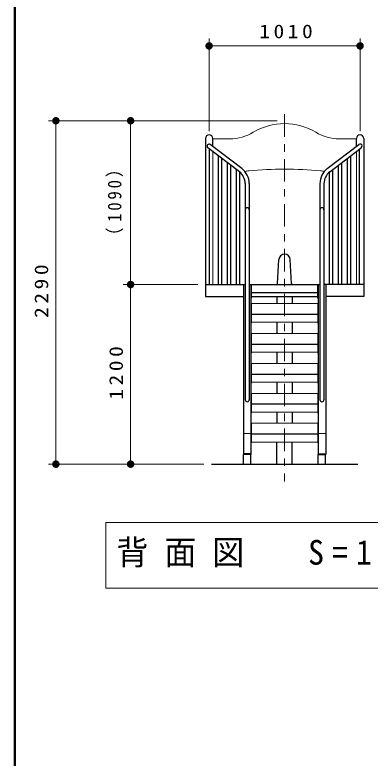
# Model space of a CAD drawing. Units: millimetres on the paper, scale 1:50. Extents: x -365 to 0, y 0 to 257.
# Drawn here: x -365 to -317.5, y 71.2 to 170.5 of the extents above; entities that cross this region are included whole.
import ezdxf

# ---------------------------------------------------------------- set-up
doc = ezdxf.new("R2010")
doc.units = ezdxf.units.MM
doc.linetypes.add('USER2', pattern=[6, 3, -1, 1, -1])
doc.layers.add('LY_1', color=7, linetype='Continuous', lineweight=13)
doc.layers.add('LY_2', color=7, linetype='Continuous', lineweight=13)
doc.styles.add('ＭＳ ゴシック', font='')
doc.styles.get('ＭＳ ゴシック').set_extended_font_data('MS Gothic')

# ---------------------------------------------------------------- blocks, each defined once
blk = doc.blocks.new('filled_dot')
at = {"color": 0, "linetype": 'Continuous', "lineweight": -2, "const_width": 1.25}
blk.add_lwpolyline([(-0.625, 0, 1), (0.625, 0, 1)], format="xyb", close=True, dxfattribs=at)

msp = doc.modelspace()

# ---------------------------------------------------------------- linework, layer by layer
at = {"layer": 'LY_1'}
for p, q in [((-339.007, 154.967), (-339.007, 167.34)), ((-318.807, 154.967), (-318.807, 167.34)), ((-339.007, 166.34), (-318.807, 166.34)), ((-329.907, 156.34), (-360.507, 156.34)), ((-359.507, 110.453), (-359.507, 156.34)), ((-329.907, 156.34), (-350.507, 156.34)), ((-349.507, 134.453), (-349.507, 156.34)), ((-338.521, 153.927), (-336.233, 153.927)), ((-319.293, 153.927), (-321.58, 153.927)), ((-338.524, 134.453), (-338.524, 152.24)), ((-319.29, 134.453), (-319.29, 152.24)), ((-340.507, 134.453), (-350.507, 134.453)), ((-340.507, 134.453), (-350.507, 134.453)), ((-349.507, 110.453), (-349.507, 134.453)), ((-333.347, 131.912), (-324.467, 131.912)), ((-333.347, 131.912), (-333.347, 129.281)), ((-324.467, 131.912), (-324.467, 129.281)), ((-333.407, 130.581), (-333.347, 130.581)), ((-324.407, 130.581), (-324.467, 130.581)), ((-324.467, 129.409), (-333.407, 129.409)), ((-333.407, 129.281), (-333.347, 129.281)), ((-324.407, 129.281), (-324.467, 129.281)), ((-333.347, 127.912), (-324.467, 127.912)), ((-333.347, 127.912), (-333.347, 125.281)), ((-324.467, 127.912), (-324.467, 125.281)), ((-333.407, 126.581), (-333.347, 126.581)), ((-324.407, 126.581), (-324.467, 126.581)), ((-324.467, 125.409), (-333.407, 125.409)), ((-333.407, 125.281), (-333.347, 125.281)), ((-324.407, 125.281), (-324.467, 125.281)), ((-333.347, 123.912), (-324.467, 123.912)), ((-333.347, 123.912), (-333.347, 121.281)), ((-324.467, 123.912), (-324.467, 121.281)), ((-333.407, 122.581), (-333.347, 122.581)), ((-324.407, 122.581), (-324.467, 122.581)), ((-324.467, 121.409), (-333.407, 121.409)), ((-333.407, 121.281), (-333.347, 121.281)), ((-324.407, 121.281), (-324.467, 121.281)), ((-333.347, 119.912), (-324.467, 119.912)), ((-333.347, 119.912), (-333.347, 117.281)), ((-324.467, 119.912), (-324.467, 117.281)), ((-333.407, 118.581), (-333.347, 118.581)), ((-324.407, 118.581), (-324.467, 118.581)), ((-324.467, 117.409), (-333.407, 117.409)), ((-333.407, 117.281), (-333.347, 117.281)), ((-324.407, 117.281), (-324.467, 117.281)), ((-333.347, 115.912), (-324.467, 115.912)), ((-333.347, 115.912), (-333.347, 113.281)), ((-324.467, 115.912), (-324.467, 113.281)), ((-334.407, 114.543), (-333.407, 114.543)), ((-333.407, 114.581), (-333.347, 114.581)), ((-324.407, 114.581), (-324.467, 114.581)), ((-324.407, 114.543), (-323.407, 114.543)), ((-324.467, 113.409), (-333.407, 113.409)), ((-333.407, 113.281), (-333.347, 113.281)), ((-324.407, 113.281), (-324.467, 113.281)), ((-339.707, 110.453), (-360.507, 110.453)), ((-339.707, 110.453), (-350.507, 110.453)), ((-352.807, 102.663), (-352.807, 93.863)), ((-305.007, 102.663), (-352.807, 102.663)), ((-352.807, 93.863), (-305.007, 93.863))]:
    msp.add_line(p, q, dxfattribs=at)
at = {"layer": 'LY_1', "linetype": 'USER2'}
msp.add_line((-328.907, 157.207), (-328.907, 108.116), dxfattribs=at)
at = {"layer": 'LY_1', "lineweight": 25}
for p, q in [((-339.493, 153.967), (-339.493, 134.453)), ((-338.521, 152.923), (-338.521, 153.967)), ((-319.293, 152.923), (-319.293, 153.967)), ((-318.321, 153.967), (-318.321, 134.453)), ((-334.623, 149.943), (-338.843, 153.169)), ((-323.191, 149.943), (-318.97, 153.169)), ((-334.953, 149.511), (-339.173, 152.737)), ((-338.951, 134.453), (-338.951, 152.567)), ((-322.86, 149.511), (-318.64, 152.737)), ((-318.862, 134.453), (-318.862, 152.567)), ((-337.751, 134.453), (-337.751, 151.65)), ((-337.317, 134.453), (-337.317, 151.318)), ((-320.496, 134.453), (-320.496, 151.318)), ((-320.062, 134.453), (-320.062, 151.65)), ((-336.551, 134.453), (-336.551, 150.732)), ((-336.117, 134.453), (-336.117, 150.401)), ((-321.696, 134.453), (-321.696, 150.401)), ((-321.262, 134.453), (-321.262, 150.732)), ((-335.351, 134.453), (-335.351, 149.815)), ((-334.917, 134.453), (-334.917, 149.483)), ((-322.896, 134.453), (-322.896, 149.483)), ((-322.462, 134.453), (-322.462, 149.815)), ((-334.179, 147.944), (-334.179, 119.06)), ((-333.635, 147.944), (-333.635, 119.06)), ((-324.179, 147.944), (-324.179, 119.06)), ((-323.635, 147.944), (-323.635, 119.06)), ((-329.838, 134.573), (-329.668, 137.795)), ((-329.668, 137.768), (-329.669, 137.755)), ((-327.976, 134.573), (-328.146, 137.795)), ((-328.145, 137.768), (-328.144, 137.755)), ((-339.507, 134.453), (-334.179, 134.453)), ((-339.507, 134.453), (-339.507, 132.853)), ((-334.407, 134.453), (-334.407, 111.763)), ((-333.635, 134.453), (-324.179, 134.453)), ((-333.407, 134.453), (-333.407, 111.763)), ((-333.347, 132.653), (-333.347, 134.453)), ((-324.467, 132.653), (-324.467, 134.453)), ((-324.407, 134.453), (-324.407, 111.763)), ((-318.307, 134.453), (-323.635, 134.453)), ((-323.407, 134.453), (-323.407, 111.763)), ((-318.307, 134.453), (-318.307, 132.853)), ((-333.347, 133.409), (-324.467, 133.409)), ((-339.507, 132.853), (-334.407, 132.853)), ((-333.407, 132.653), (-333.347, 132.653)), ((-333.347, 132.853), (-324.467, 132.853)), ((-329.923, 132.853), (-329.923, 131.912)), ((-327.891, 132.853), (-327.891, 131.912)), ((-324.407, 132.653), (-324.467, 132.653)), ((-318.307, 132.853), (-323.407, 132.853)), ((-324.467, 130.453), (-333.407, 130.453)), ((-329.923, 129.409), (-329.923, 127.912)), ((-327.891, 129.409), (-327.891, 127.912)), ((-324.467, 126.453), (-333.407, 126.453)), ((-329.923, 125.409), (-329.923, 123.912)), ((-327.891, 125.409), (-327.891, 123.912)), ((-324.467, 122.453), (-333.407, 122.453)), ((-329.923, 121.409), (-329.923, 119.912)), ((-327.891, 121.409), (-327.891, 119.912)), ((-324.467, 118.453), (-333.407, 118.453)), ((-329.923, 117.409), (-329.923, 115.912)), ((-327.891, 117.409), (-327.891, 115.912)), ((-324.467, 114.453), (-333.407, 114.453)), ((-329.923, 110.453), (-329.923, 113.409)), ((-327.891, 110.453), (-327.891, 113.409)), ((-333.407, 111.853), (-334.407, 111.853)), ((-333.407, 111.763), (-334.407, 111.763)), ((-334.393, 110.453), (-334.393, 111.763)), ((-333.421, 110.453), (-333.421, 111.763)), ((-324.407, 111.853), (-323.407, 111.853)), ((-324.407, 111.763), (-323.407, 111.763)), ((-324.393, 110.453), (-324.393, 111.763)), ((-323.421, 110.453), (-323.421, 111.763)), ((-338.707, 110.453), (-319.107, 110.453))]:
    msp.add_line(p, q, dxfattribs=at)
at = {"layer": 'LY_1'}
for centre, radius, start, end in [((-328.907, 147.831), 8.128, 90, 121.00272), ((-328.907, 147.831), 8.128, 58.99728, 90), ((-336.233, 160.023), 6.096, 270, 301.00272), ((-321.58, 160.023), 6.096, 238.99728, 270), ((-333.489, 147.126), 2.54, 94.92838, 106.7417), ((-328.907, 93.983), 55.88, 90, 94.92838), ((-328.907, 93.983), 55.88, 85.07162, 90), ((-324.324, 147.126), 2.54, 73.2583, 85.07162)]:
    msp.add_arc(centre, radius, start, end, dxfattribs=at)
at = {"layer": 'LY_1', "lineweight": 25}
for centre, radius, start, end in [((-339.007, 153.967), 0.486, 0, 180), ((-318.807, 153.967), 0.486, 0, 180), ((-339.008, 152.953), 0.272, 52.6028, 232.6028), ((-318.805, 152.953), 0.272, 307.3972, 127.3972), ((-336.151, 147.944), 1.972, 0, 52.6028), ((-336.151, 147.944), 2.516, 0, 52.6028), ((-321.663, 147.944), 2.516, 127.3972, 180), ((-321.663, 147.944), 1.972, 127.3972, 180), ((-333.907, 144.453), 0.272, 0, 180), ((-323.907, 144.453), 0.272, 360, 180), ((-328.907, 137.755), 0.762, 90, 176.97971), ((-328.907, 137.755), 0.762, 3.02029, 90), ((-329.964, 134.58), 0.127, 270, 356.97971), ((-327.849, 134.58), 0.127, 183.02029, 270), ((-333.907, 119.06), 0.272, 180, 0), ((-323.907, 119.06), 0.272, 180, 0)]:
    msp.add_arc(centre, radius, start, end, dxfattribs=at)
at = {"layer": 'LY_2', "lineweight": 50}
msp.add_line((-365, 257), (-365, 0), dxfattribs=at)

# ---------------------------------------------------------------- block references
at = {"layer": 'LY_1', "xscale": 0.4, "yscale": 0.4}
msp.add_blockref('filled_dot', (-339.007, 166.34), dxfattribs=at)
for p, rotation in [((-318.807, 166.34), 180), ((-359.507, 156.34), 270), ((-349.507, 156.34), 270), ((-349.507, 134.453), 270), ((-349.507, 134.453), 90), ((-359.507, 110.453), 90), ((-349.507, 110.453), 90)]:
    msp.add_blockref('filled_dot', p, dxfattribs=dict(at, rotation=rotation))

# ---------------------------------------------------------------- texts
at = {"layer": 'LY_1', "style": 'ＭＳ ゴシック'}
for s, insert, char_height, attachment_point in [('\\T1.33;\\W1.15;1010', (-328.483, 167.34), 1.833, 8), ('\\T1.5;\\W0.95;背面図\u3000S=1/50', (-351.407, 98.263), 3.299, 4)]:
    msp.add_mtext(s, dxfattribs=dict(at, insert=insert, char_height=char_height, attachment_point=attachment_point))
at = {"layer": 'LY_1', "char_height": 1.833, "attachment_point": 8, "rotation": 90, "style": 'ＭＳ ゴシック'}
for s, insert in [('\\T1.33;\\W0.9;（1090）', (-350.507, 145.807)), ('\\T1.33;\\W1.15;2290', (-360.507, 133.805)), ('\\T1.33;\\W1.15;1200', (-350.507, 122.874))]:
    msp.add_mtext(s, dxfattribs=dict(at, insert=insert))

doc.saveas('drawing.dxf')
